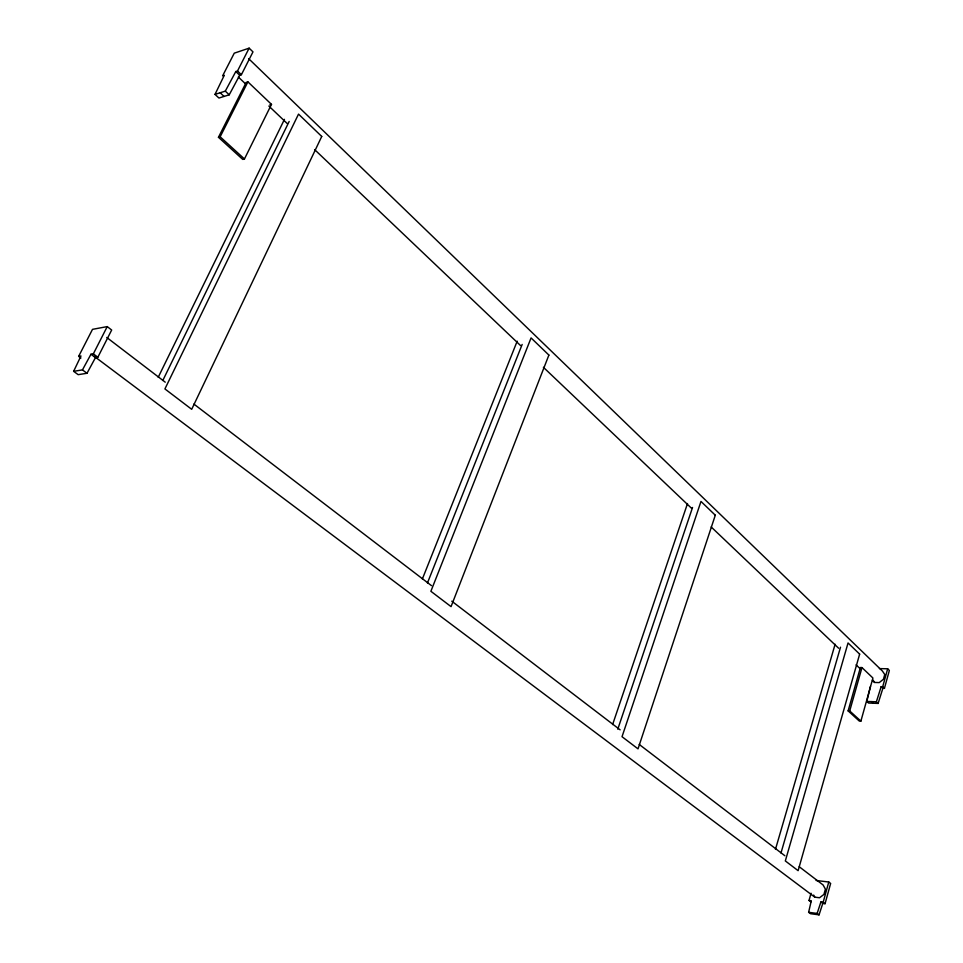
<?xml version="1.0" encoding="UTF-8"?>
<svg xmlns="http://www.w3.org/2000/svg" width="963" height="963" viewBox="0 0 963 963"><rect width="100%" height="100%" fill="white"/><g stroke="black" fill="none" stroke-linecap="round" stroke-linejoin="round"><path stroke-width="1.44" d="M819.056 914.85L817.142 913.442L820.885 901.982L822.787 903.402L819.056 914.85L810.545 913.706L808.631 912.298L811.291 900.742L809.028 900.453L811.039 893.255M878.112 703.423L876.378 701.798L881.157 686.667L882.878 688.304L878.112 703.423L868.566 703.05L866.832 701.425L870.456 686.318M828.77 882.012L830.648 883.456L825.062 903.703L823.172 902.271L828.77 882.012L816.07 880.483M887.669 668.791L889.367 670.453L884.431 688.352L882.71 686.715L887.669 668.791L879.412 668.599M860.886 721.131L872.923 678.012L861.981 667.576L860.392 667.528L848.126 710.875L859.297 721.058L860.886 721.131L849.715 710.947L848.126 710.875M849.715 710.947L861.981 667.576M775.456 849.378L835.114 644.235M780.981 853.013L840.518 647.196M617.777 729.196L692.541 507.465M612.612 724.561L687.51 503.529M427.44 583L522.163 344.441M422.384 578.932L517.179 341.179M73.633 371.321L80.988 355.949L78.653 356.358L92.508 329.346L107.23 326.601L111.672 330.032L97.853 357.237L95.469 357.634L90.955 354.252L82.457 369.9L73.633 371.321L78.172 374.667L86.995 373.271L95.469 357.634M215.014 94.386L224.271 75.307L222.622 75.848L234.262 53.17L249.14 48.15L252.98 51.882L241.388 74.705L239.703 75.246L229.218 94.819L218.938 98.045L215.014 94.386L225.294 91.136L235.815 71.539L237.5 70.997L249.14 48.15M162.831 380.433L289.165 121.458M158.209 377.303L284.458 119.352M244.458 158.967L271.494 104.377L247.9 81.867L246.203 82.409L218.457 137.3L242.76 159.437L244.458 158.967L220.154 136.806L218.457 137.3M220.154 136.806L247.9 81.867M90.955 354.252L93.339 353.854L107.23 326.601M269.796 104.883L271.494 104.377M872.406 680.384L874.585 682.454L879.207 682.598L883.42 679.3L884.756 674.509L882.409 671.042L248.635 58.635M881.157 686.667L882.71 686.715M882.878 688.304L884.431 688.352M866.832 701.425L876.378 701.798M94.29 356.358L814.794 897.155L819.537 897.757L823.931 894.422L825.399 889.114L823.088 884.961L799.206 866.712M820.885 901.982L823.172 902.271M822.787 903.402L825.062 903.703M808.631 912.298L817.142 913.442M82.457 369.9L86.995 373.271M78.653 356.358L80.904 358.031M809.028 900.453L810.93 901.874M93.339 353.854L97.853 357.237M106.737 337.459L165.239 382.179M193.9 404.075L431.484 585.66M451.779 601.177L620.124 729.834M639.215 744.435L784.881 855.758M220.142 92.749L224.066 96.42M871.599 701.594L873.333 703.219M225.294 91.136L229.218 94.819M238.355 77.028L245.974 84.287M268.858 106.05L287.371 123.673M314.612 149.59L520.514 345.524M543.397 367.3L691.566 508.295M711.176 526.954L838.641 648.243M856.071 664.831L860.428 668.984M237.5 70.997L241.388 74.705M235.815 71.539L239.703 75.246M873.044 680.143L874.585 682.454M813.651 895.072L814.794 897.155M859.646 654.13L798.122 870.672L785.327 860.934L848.042 642.959L859.646 654.13M715.304 515.217L638.024 748.865L622.026 736.707L700.98 501.434L715.304 515.217M548.886 355.07L451.057 606.63L430.882 591.282L531.07 337.917L548.886 355.07M321.738 136.457L191.697 409.311L164.914 388.932L298.53 114.116L321.738 136.457"/></g></svg>
